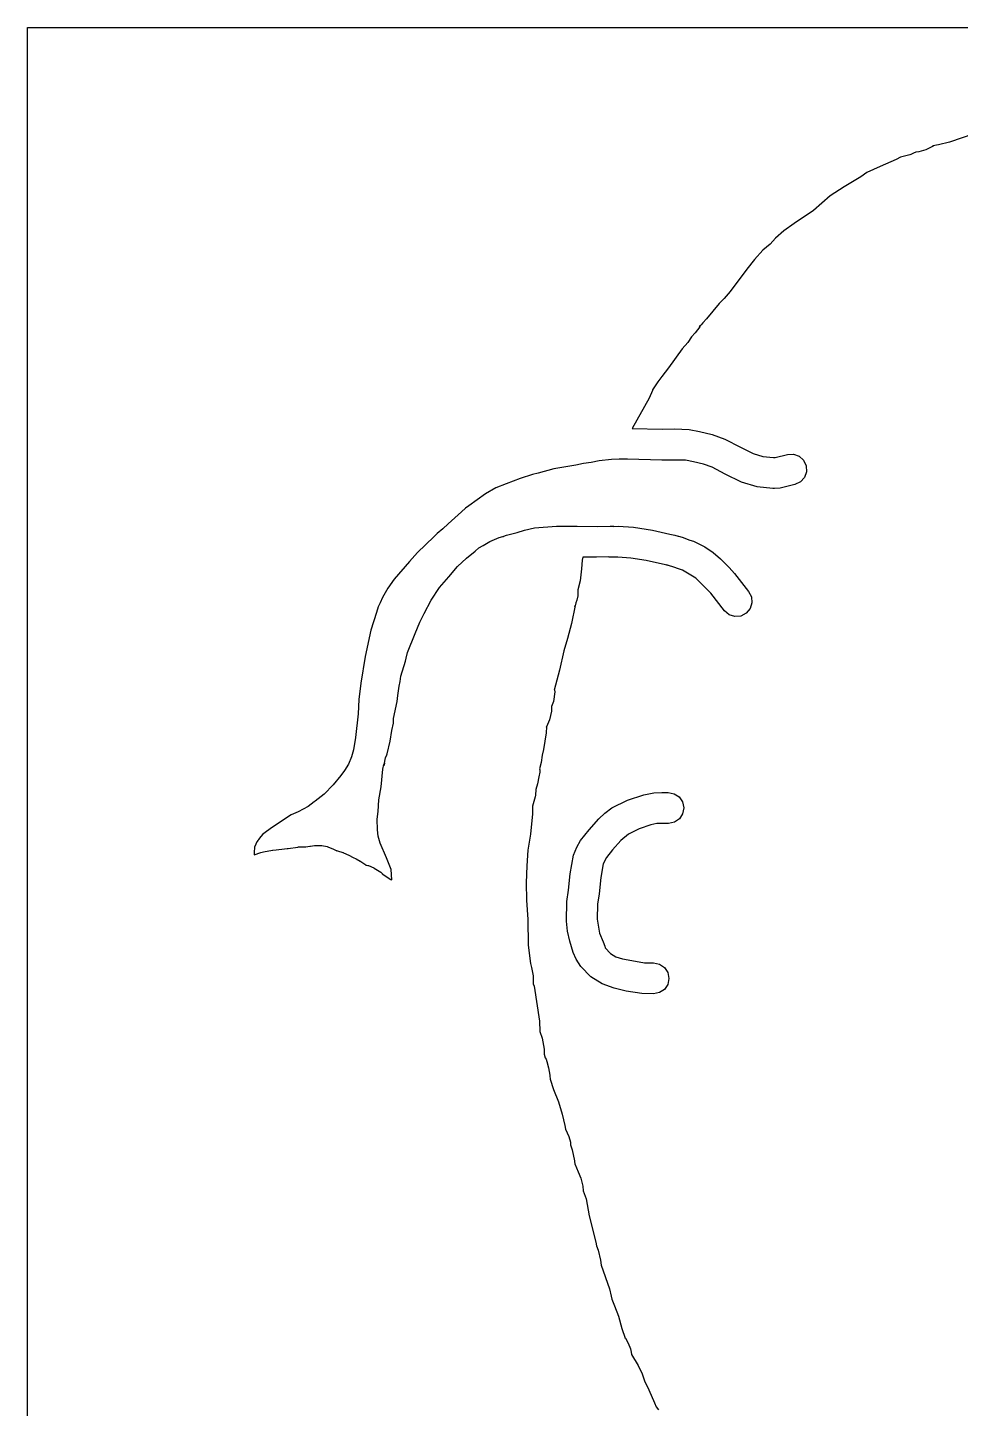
# Model space of a CAD drawing. Extents: x 2 to 598, y 1244 to 2998.
# Drawn here: x 282 to 426.8, y 2783.6 to 2998 of the extents above; entities that cross this region are included whole.
import ezdxf

# ---------------------------------------------------------------- set-up
doc = ezdxf.new("R2010")
doc.units = 0

msp = doc.modelspace()

# ---------------------------------------------------------------- linework, layer by layer
at = {"layer": 'Calque 1'}
for p, q in [((425.12015, 2980.222914), (423.444219, 2979.809151)), ((430.69293, 2982.114274), (425.12015, 2980.222914)), ((418.94226, 2978.248878), (417.72735, 2977.922799)), ((419.12881, 2978.313988), (418.94226, 2978.248878)), ((419.44817, 2978.46695), (419.12881, 2978.313988)), ((419.52307, 2978.52431), (419.44817, 2978.46695)), ((419.90186, 2978.642132), (419.52307, 2978.52431)), ((420.355689, 2978.711502), (419.90186, 2978.642132)), ((421.43975, 2979.028672), (420.355689, 2978.711502)), ((422.507788, 2979.537309), (421.43975, 2979.028672)), ((422.652936, 2979.661684), (422.507788, 2979.537309)), ((423.444219, 2979.809151), (422.55803, 2979.660158)), ((422.55803, 2979.660158), (422.652936, 2979.661684)), ((414.338327, 2976.436854), (412.30184, 2975.481601)), ((416.83386, 2977.505251), (414.338327, 2976.436854)), ((417.49842, 2977.864919), (416.83386, 2977.505251)), ((417.72735, 2977.922799), (417.49842, 2977.864919)), ((411.34376, 2974.811874), (408.784439, 2973.295023)), ((412.30184, 2975.481601), (411.34376, 2974.811874)), ((406.6071, 2971.855984), (404.03258, 2969.623564)), ((408.784439, 2973.295023), (406.6071, 2971.855984)), ((404.03258, 2969.623564), (401.01002, 2967.602504)), ((401.01002, 2967.602504), (399.430895, 2966.421746)), ((398.11304, 2965.310654), (397.28725, 2964.362909)), ((399.430895, 2966.421746), (398.11304, 2965.310654)), ((396.15089, 2963.421881), (394.851074, 2962.014211)), ((397.28725, 2964.362909), (396.15089, 2963.421881)), ((394.851074, 2962.014211), (393.6571, 2960.477582)), ((393.6571, 2960.477582), (391.09383, 2957.031571)), ((391.09383, 2957.031571), (390.130596, 2955.961325)), ((389.34923, 2955.186721), (387.3814, 2952.795651)), ((390.130596, 2955.961325), (389.34923, 2955.186721)), ((387.3814, 2952.795651), (386.84758, 2952.139877)), ((385.64403, 2950.588034), (385.06319, 2949.996339)), ((386.346195, 2951.530425), (385.64403, 2950.588034)), ((386.5923, 2951.871676), (386.305493, 2951.612649)), ((386.305493, 2951.612649), (386.36595, 2951.698044)), ((386.426034, 2951.723075), (386.346195, 2951.530425)), ((386.36595, 2951.698044), (386.426034, 2951.723075)), ((386.84758, 2952.139877), (386.5923, 2951.871676)), ((383.6116, 2948.136504), (381.50062, 2945.182674)), ((384.51387, 2949.128691), (383.6116, 2948.136504)), ((385.06319, 2949.996339), (384.51387, 2949.128691)), ((380.47742, 2943.826164), (379.865961, 2943.000742)), ((381.50062, 2945.182674), (380.47742, 2943.826164)), ((379.02535, 2941.678488), (378.4874, 2940.454788)), ((379.03875, 2941.776158), (379.02535, 2941.678488)), ((379.6227, 2942.674294), (379.03875, 2941.776158)), ((379.865961, 2943.000742), (379.6227, 2942.674294)), ((378.4874, 2940.454788), (375.83794, 2935.766698)), ((375.83794, 2935.766698), (380.58236, 2935.65301)), ((380.58236, 2935.65301), (382.419561, 2935.690018)), ((382.419561, 2935.690018), (384.68805, 2935.6065)), ((384.68805, 2935.6065), (386.31689, 2935.28559)), ((386.31689, 2935.28559), (388.25949, 2934.830829)), ((388.25949, 2934.830829), (390.22621, 2934.11253)), ((390.22621, 2934.11253), (392.65395, 2932.87107)), ((372.64951, 2930.960194), (370.72404, 2930.752972)), ((373.85977, 2930.983454), (372.64951, 2930.960194)), ((375.12843, 2930.982454), (373.85977, 2930.983454)), ((380.47125, 2930.85378), (375.12843, 2930.982454)), ((384.147, 2930.83673), (380.47125, 2930.85378)), ((385.3738, 2930.578864), (384.147, 2930.83673)), ((392.65395, 2932.87107), (394.64351, 2931.85479)), ((394.64351, 2931.85479), (396.1562, 2931.420356)), ((396.1562, 2931.420356), (397.80146, 2931.245008)), ((397.80146, 2931.245008), (398.07586, 2931.246008)), ((398.07586, 2931.246008), (399.97084, 2931.721431)), ((399.97084, 2931.721431), (400.922889, 2931.76419)), ((400.922889, 2931.76419), (401.78743, 2931.449488)), ((401.78743, 2931.449488), (402.470891, 2930.833575)), ((402.470891, 2930.833575), (402.8797, 2929.972701)), ((361.26674, 2928.818206), (360.37739, 2928.635272)), ((363.68261, 2929.494651), (361.26674, 2928.818206)), ((367.12426, 2930.058441), (363.68261, 2929.494651)), ((368.32522, 2930.329742), (367.12426, 2930.058441)), ((369.51637, 2930.499241), (368.32522, 2930.329742)), ((370.72404, 2930.752972), (369.51637, 2930.499241)), ((386.915876, 2930.233292), (385.3738, 2930.578864)), ((388.28111, 2929.723619), (386.915876, 2930.233292)), ((390.318688, 2928.648321), (388.28111, 2929.723619)), ((402.922528, 2929.020749), (402.607954, 2928.156249)), ((402.8797, 2929.972701), (402.922528, 2929.020749)), ((356.28513, 2927.157322), (354.68833, 2926.531003)), ((358.445991, 2927.983163), (356.28513, 2927.157322)), ((360.37739, 2928.635272), (358.445991, 2927.983163)), ((392.82347, 2927.413169), (390.318688, 2928.648321)), ((395.256568, 2926.698467), (392.82347, 2927.413169)), ((397.69604, 2926.445786), (395.256568, 2926.698467)), ((401.13149, 2927.063831), (398.81587, 2926.489706)), ((401.9922, 2927.472757), (401.13149, 2927.063831)), ((402.607954, 2928.156249), (401.9922, 2927.472757)), ((353.1091, 2925.59721), (350.50099, 2923.75494)), ((354.68833, 2926.531003), (353.1091, 2925.59721)), ((397.955861, 2926.411819), (397.69604, 2926.445786)), ((398.81587, 2926.489706), (397.955861, 2926.411819)), ((349.38685, 2922.818047), (347.29808, 2920.950977)), ((349.99818, 2923.403024), (349.38685, 2922.818047)), ((350.50099, 2923.75494), (349.99818, 2923.403024)), ((346.47178, 2920.17428), (345.57778, 2919.464763)), ((347.29808, 2920.950977), (346.47178, 2920.17428)), ((359.130345, 2919.957616), (360.67483, 2920.309703)), ((360.67483, 2920.309703), (364.095284, 2920.594009)), ((364.095284, 2920.594009), (367.30078, 2920.610977)), ((367.30078, 2920.610977), (370.42979, 2920.561887)), ((370.42979, 2920.561887), (372.44776, 2920.607877)), ((372.44776, 2920.607877), (372.449, 2920.61)), ((372.449, 2920.61), (372.970636, 2920.567448)), ((372.970636, 2920.567448), (372.99212, 2920.54747)), ((372.99212, 2920.54747), (373.70267, 2920.56504)), ((373.70267, 2920.56504), (376.07565, 2920.427064)), ((376.07565, 2920.427064), (379.012064, 2919.980653)), ((345.08272, 2918.9542), (342.54644, 2916.49854)), ((345.57778, 2919.464763), (345.08272, 2918.9542)), ((352.70788, 2917.609604), (353.744557, 2918.231912)), ((353.744557, 2918.231912), (355.19765, 2918.849844)), ((355.19765, 2918.849844), (355.795822, 2919.00326)), ((355.795822, 2919.00326), (355.88494, 2919.002806)), ((355.88494, 2919.002806), (355.912381, 2919.028365)), ((355.912381, 2919.028365), (356.36709, 2919.189875)), ((356.36709, 2919.189875), (357.99593, 2919.618789)), ((357.99593, 2919.618789), (359.130345, 2919.957616)), ((379.012064, 2919.980653), (381.71045, 2919.356324)), ((381.71045, 2919.356324), (382.48456, 2919.201295)), ((382.48456, 2919.201295), (383.012574, 2919.039521)), ((383.012574, 2919.039521), (382.98531, 2919.025595)), ((382.98531, 2919.025595), (383.066176, 2919.023933)), ((383.066176, 2919.023933), (383.60956, 2918.880901)), ((383.60956, 2918.880901), (384.8007, 2918.41788)), ((384.8007, 2918.41788), (385.37793, 2918.235462)), ((385.37793, 2918.235462), (387.118195, 2917.363453)), ((342.54644, 2916.49854), (341.30517, 2915.10999)), ((350.13496, 2915.631683), (351.45937, 2916.714052)), ((351.45937, 2916.714052), (352.04745, 2917.213246)), ((352.04745, 2917.213246), (352.70788, 2917.609604)), ((372.21855, 2915.81511), (372.218, 2915.81)), ((372.266995, 2915.792193), (372.21855, 2915.81511)), ((387.118195, 2917.363453), (388.45319, 2916.473812)), ((388.45319, 2916.473812), (389.56682, 2915.497128)), ((341.30517, 2915.10999), (338.928753, 2912.360178)), ((347.37022, 2912.726702), (348.7474, 2914.328672)), ((348.7474, 2914.328672), (350.13496, 2915.631683)), ((367.996162, 2913.948255), (367.80793, 2912.106347)), ((368.0906, 2915.320107), (367.996162, 2913.948255)), ((368.20377, 2915.79243), (368.0906, 2915.320107)), ((370.31062, 2915.75936), (368.20377, 2915.79243)), ((372.218, 2915.81), (370.31062, 2915.75936)), ((372.818, 2915.75), (372.266995, 2915.792193)), ((372.81952, 2915.750343), (372.818, 2915.75)), ((373.64221, 2915.764813), (372.81952, 2915.750343)), ((375.65862, 2915.644923), (373.64221, 2915.764813)), ((378.042425, 2915.275145), (375.65862, 2915.644923)), ((380.58856, 2914.688909), (378.042425, 2915.275145)), ((381.27844, 2914.554551), (380.58856, 2914.688909)), ((381.67118, 2914.408306), (381.197903, 2914.558101)), ((381.197903, 2914.558101), (381.27844, 2914.554551)), ((382.162039, 2914.284575), (381.67118, 2914.408306)), ((382.18846, 2914.295652), (382.162039, 2914.284575)), ((383.20958, 2913.888958), (382.18846, 2914.295652)), ((383.66744, 2913.750465), (383.20958, 2913.888958)), ((385.73191, 2912.520055), (383.66744, 2913.750465)), ((389.56682, 2915.497128), (390.89697, 2914.149408)), ((390.89697, 2914.149408), (391.77082, 2913.253855)), ((338.928753, 2912.360178), (337.926832, 2910.956465)), ((345.947039, 2911.042806), (347.37022, 2912.726702)), ((367.80793, 2912.106347), (367.40382, 2910.722457)), ((386.26108, 2912.016209), (385.73191, 2912.520055)), ((387.49976, 2910.757369), (386.26108, 2912.016209)), ((391.77082, 2913.253855), (393.92831, 2910.445245)), ((337.08734, 2909.50361), (336.73077, 2908.661801)), ((337.926832, 2910.956465), (337.08734, 2909.50361)), ((344.6293, 2909.103152), (345.947039, 2911.042806)), ((367.41882, 2909.756624), (367.27051, 2909.083797)), ((367.40382, 2910.722457), (367.41882, 2909.756624)), ((388.08939, 2910.172909), (387.49976, 2910.757369)), ((390.18022, 2907.446459), (388.08939, 2910.172909)), ((393.92831, 2910.445245), (394.364685, 2909.597949)), ((394.364685, 2909.597949), (394.439666, 2908.680926)), ((336.43053, 2908.087159), (336.15199, 2907.176103)), ((336.73077, 2908.661801), (336.43053, 2908.087159)), ((343.54771, 2907.007152), (344.6293, 2909.103152)), ((367.00747, 2908.283846), (366.46539, 2905.475746)), ((366.974248, 2908.12571), (367.00747, 2908.283846)), ((367.003101, 2908.214813), (366.974248, 2908.12571)), ((367.13821, 2908.668319), (367.003101, 2908.214813)), ((367.27051, 2909.083797), (367.13821, 2908.668319)), ((390.911111, 2906.834813), (390.18022, 2907.446459)), ((394.165307, 2907.802703), (393.55366, 2907.071805)), ((394.439666, 2908.680926), (394.165307, 2907.802703)), ((336.15199, 2907.176103), (335.27711, 2904.450173)), ((342.17209, 2903.945332), (342.87282, 2905.679072)), ((342.87282, 2905.679072), (343.54771, 2907.007152)), ((366.46539, 2905.475746), (365.811433, 2903.165502)), ((391.789337, 2906.560452), (390.911111, 2906.834813)), ((392.706365, 2906.635431), (391.789337, 2906.560452)), ((393.55366, 2907.071805), (392.706365, 2906.635431)), ((335.27711, 2904.450173), (334.39333, 2900.332676)), ((340.97733, 2900.965672), (342.17209, 2903.945332)), ((365.811433, 2903.165502), (365.2267, 2901.254296)), ((340.75977, 2900.116628), (340.97733, 2900.965672)), ((365.2267, 2901.254296), (364.56731, 2898.222436)), ((334.39333, 2900.332676), (333.75783, 2896.187113)), ((339.96292, 2897.30905), (340.64246, 2899.60452)), ((340.64246, 2899.60452), (340.75977, 2900.116628)), ((339.84923, 2896.4874), (339.96292, 2897.30905)), ((364.56731, 2898.222436), (363.76684, 2895.115646)), ((333.75783, 2896.187113), (333.40798, 2893.649803)), ((339.47199, 2894.3082), (339.66733, 2895.74739)), ((339.66733, 2895.74739), (339.84923, 2896.4874)), ((363.872581, 2894.84935), (363.66714, 2893.345216)), ((363.76684, 2895.115646), (363.820943, 2895.144264)), ((363.820943, 2895.144264), (363.872581, 2894.84935)), ((333.40798, 2893.649803), (333.30256, 2891.446313)), ((338.82759, 2890.71669), (339.36916, 2893.36614)), ((339.36916, 2893.36614), (339.47199, 2894.3082)), ((363.31729, 2892.573686), (363.315864, 2891.887427)), ((363.66714, 2893.345216), (363.31729, 2892.573686)), ((333.30256, 2891.446313), (332.88139, 2887.757653)), ((338.78469, 2889.99218), (338.82759, 2890.71669)), ((363.01188, 2890.496296), (362.57418, 2889.421426)), ((363.315864, 2891.887427), (363.01188, 2890.496296)), ((338.29066, 2887.20527), (338.54749, 2888.85272)), ((338.54749, 2888.85272), (338.78469, 2889.99218)), ((362.50388, 2888.516056), (362.11114, 2885.927066)), ((362.57418, 2889.421426), (362.50388, 2888.516056)), ((362.574, 2889.43), (362.5425, 2889.3892)), ((362.5425, 2889.3892), (362.574, 2889.43)), ((362.574, 2889.43), (362.574, 2889.43)), ((332.59799, 2885.858833), (332.309159, 2884.787721)), ((332.88139, 2887.757653), (332.59799, 2885.858833)), ((337.80438, 2885.23227), (338.29066, 2887.20527)), ((362.11114, 2885.927066), (361.86051, 2885.036676)), ((331.83546, 2883.657643), (331.220576, 2882.643727)), ((332.309159, 2884.787721), (331.83546, 2883.657643)), ((337.3227, 2883.58534), (337.388305, 2883.796308)), ((337.3465, 2883.50989), (337.57284, 2884.60492)), ((337.3868, 2883.77758), (337.361662, 2883.534246)), ((337.388305, 2883.796308), (337.3868, 2883.77758)), ((337.57284, 2884.60492), (337.77128, 2885.09481)), ((337.77128, 2885.09481), (337.80438, 2885.23227)), ((361.7463, 2883.872926), (361.48017, 2882.925696)), ((361.86051, 2885.036676), (361.7463, 2883.872926)), ((330.60711, 2881.847423), (329.412696, 2880.412733)), ((331.220576, 2882.643727), (330.60711, 2881.847423)), ((336.87363, 2880.11217), (337.13821, 2882.8629)), ((337.13821, 2882.8629), (337.3227, 2883.58534)), ((337.348873, 2883.434673), (337.3465, 2883.50989)), ((337.361662, 2883.534246), (337.348873, 2883.434673)), ((361.38615, 2881.652386), (361.13759, 2880.602326)), ((361.51327, 2882.369136), (361.38615, 2881.652386)), ((361.48017, 2882.925696), (361.51327, 2882.740696)), ((361.51327, 2882.740696), (361.51327, 2882.369136)), ((329.412696, 2880.412733), (328.0481, 2878.985063)), ((336.55065, 2878.0911), (336.87363, 2880.11217)), ((360.88592, 2879.721756), (360.83582, 2878.836536)), ((361.13759, 2880.602326), (360.88592, 2879.721756)), ((326.466, 2877.76), (325.57975, 2877.06702)), ((326.49419, 2877.781513), (326.415456, 2877.721512)), ((326.415456, 2877.721512), (326.46729, 2877.761313)), ((326.46729, 2877.761313), (326.466, 2877.76)), ((326.64146, 2877.890553), (326.49419, 2877.781513)), ((327.0926, 2878.227483), (326.64146, 2877.890553)), ((327.58353, 2878.600593), (327.0926, 2878.227483)), ((328.0481, 2878.985063), (327.58353, 2878.600593)), ((336.41474, 2876.28863), (336.55065, 2878.0911)), ((360.80532, 2878.584876), (360.40379, 2877.113126)), ((360.83582, 2878.836536), (360.80532, 2878.584876)), ((372.71558, 2876.82822), (375.136181, 2878.063599)), ((375.136181, 2878.063599), (377.6512, 2878.86013)), ((377.6512, 2878.86013), (379.2356, 2879.19293)), ((379.2356, 2879.19293), (380.481, 2879.24043)), ((380.4809, 2879.24149), (380.481, 2879.24)), ((380.481, 2879.24043), (380.4809, 2879.24149)), ((380.481, 2879.24), (381.44167, 2879.2281)), ((381.44167, 2879.2281), (382.378201, 2879.051402)), ((382.378201, 2879.051402), (383.147557, 2878.546782)), ((383.147557, 2878.546782), (383.671555, 2877.790482)), ((383.671555, 2877.790482), (383.87201, 2876.85874)), ((322.93443, 2875.75444), (320.04055, 2873.86153)), ((323.980479, 2876.210199), (322.93443, 2875.75444)), ((325.57975, 2877.06702), (323.980479, 2876.210199)), ((336.29279, 2875.08508), (336.41474, 2876.28863)), ((336.308347, 2873.41118), (336.29279, 2875.08508)), ((360.37899, 2875.899766), (360.06014, 2872.739236)), ((360.40379, 2877.113126), (360.37899, 2875.899766)), ((369.17368, 2873.45943), (370.667764, 2875.140697)), ((370.667764, 2875.140697), (371.604941, 2876.013703)), ((371.604941, 2876.013703), (372.71558, 2876.82822)), ((383.190691, 2875.152802), (382.434388, 2874.628799)), ((383.695311, 2875.922187), (383.190691, 2875.152802)), ((383.87201, 2876.85874), (383.695311, 2875.922187)), ((320.04055, 2873.86153), (318.52281, 2872.76547)), ((336.443214, 2872.438394), (336.308347, 2873.41118)), ((367.858446, 2871.799022), (369.17368, 2873.45943)), ((376.932566, 2873.613462), (375.28235, 2872.77265)), ((378.77155, 2874.19272), (376.932566, 2873.613462)), ((379.67847, 2874.41389), (378.77155, 2874.19272)), ((381.50264, 2874.42839), (379.67847, 2874.41389)), ((382.434388, 2874.628799), (381.50264, 2874.42839)), ((317.44672, 2871.21162), (317.24519, 2870.73671)), ((317.5847, 2871.5594), (317.44672, 2871.21162)), ((317.779, 2871.84), (317.5847, 2871.5594)), ((317.77919, 2871.84098), (317.779, 2871.84)), ((317.84379, 2871.9433), (317.77919, 2871.84098)), ((318.23084, 2872.39289), (317.84379, 2871.9433)), ((318.52281, 2872.76547), (318.23084, 2872.39289)), ((324.18407, 2870.78303), (324.86465, 2870.80163)), ((324.86465, 2870.80163), (325.19124, 2870.77523)), ((325.19124, 2870.77523), (325.83616, 2870.9132)), ((325.83616, 2870.9132), (325.90386, 2870.9232)), ((325.90386, 2870.9232), (326.55188, 2871.0147)), ((326.55188, 2871.0147), (326.65472, 2871.0237)), ((326.65472, 2871.0237), (327.58954, 2870.9963)), ((327.58954, 2870.9963), (327.63034, 2870.9963)), ((327.63034, 2870.9963), (327.631, 2871)), ((327.631, 2871), (327.6971, 2870.9871)), ((327.6971, 2870.9871), (328.51566, 2870.83052)), ((328.51566, 2870.83052), (328.58436, 2870.81812)), ((328.58436, 2870.81812), (328.62106, 2870.80162)), ((328.62106, 2870.80162), (329.47528, 2870.43214)), ((336.73669, 2871.38712), (336.443214, 2872.438394)), ((337.703002, 2869.086954), (336.73669, 2871.38712)), ((360.06014, 2872.739236), (359.68497, 2870.303206)), ((367.244717, 2870.739023), (367.858446, 2871.799022)), ((374.11374, 2871.77134), (372.80653, 2870.32267)), ((375.28235, 2872.77265), (374.11374, 2871.77134)), ((317.24519, 2870.73671), (317.18369, 2869.91867)), ((317.18369, 2869.91867), (317.18869, 2869.57916)), ((317.18869, 2869.57916), (318.22997, 2869.8949)), ((318.22997, 2869.8949), (318.63149, 2870.00497)), ((318.63149, 2870.00497), (319.99368, 2870.28196)), ((319.99368, 2870.28196), (320.07428, 2870.29846)), ((320.07428, 2870.29846), (320.58846, 2870.35376)), ((320.58846, 2870.35376), (321.8783, 2870.49277)), ((321.8783, 2870.49277), (322.28706, 2870.53667)), ((322.28706, 2870.53667), (322.43951, 2870.55737)), ((322.43951, 2870.55737), (323.96448, 2870.76563)), ((323.96448, 2870.76563), (324.06108, 2870.77903)), ((324.06108, 2870.77903), (324.18407, 2870.78303)), ((329.47528, 2870.43214), (329.51088, 2870.41664)), ((329.51088, 2870.41664), (329.98941, 2870.17531)), ((329.98941, 2870.17531), (329.92941, 2870.21821)), ((329.92941, 2870.21821), (330.10925, 2870.19861)), ((330.10925, 2870.19861), (330.91798, 2869.93971)), ((330.91798, 2869.93971), (330.97638, 2869.92111)), ((330.97638, 2869.92111), (331.04558, 2869.88851)), ((331.04558, 2869.88851), (331.8507, 2869.51386)), ((331.8507, 2869.51386), (332.55454, 2869.14127)), ((332.55454, 2869.14127), (333.02582, 2868.9232)), ((333.02582, 2868.9232), (333.63612, 2868.5904)), ((338.44304, 2867.27161), (337.703002, 2869.086954)), ((359.68497, 2870.303206), (359.489865, 2867.846885)), ((366.214009, 2866.604286), (366.76504, 2869.48913)), ((366.76504, 2869.48913), (367.244717, 2870.739023)), ((371.871235, 2869.123312), (371.38078, 2868.17138)), ((372.80653, 2870.32267), (371.871235, 2869.123312)), ((333.63612, 2868.5904), (333.68622, 2868.563)), ((333.68622, 2868.563), (333.71932, 2868.5392)), ((333.71932, 2868.5392), (334.49499, 2867.98058)), ((334.49499, 2867.98058), (334.51049, 2867.96868)), ((334.51049, 2867.96868), (334.52289, 2867.96668)), ((334.52289, 2867.96668), (334.8376, 2867.91348)), ((334.8376, 2867.91348), (334.9032, 2867.89328)), ((334.9032, 2867.89328), (335.77136, 2867.52792)), ((335.77136, 2867.52792), (335.82406, 2867.50572)), ((335.82406, 2867.50572), (336.81883, 2866.86132)), ((336.81883, 2866.86132), (337.04828, 2866.63807)), ((337.04828, 2866.63807), (337.06068, 2866.62617)), ((337.06068, 2866.62617), (338.41254, 2865.72545)), ((338.52574, 2865.65775), (338.44304, 2867.27161)), ((359.489865, 2867.846885), (359.38473, 2865.187246)), ((365.94959, 2864.07447), (366.214009, 2866.604286)), ((371.38078, 2868.17138), (370.997075, 2866.03628)), ((338.41254, 2865.72545), (338.43164, 2865.71255)), ((338.43164, 2865.71255), (338.52574, 2865.65775)), ((359.38473, 2865.187246), (359.462876, 2862.513228)), ((370.997075, 2866.03628), (370.71312, 2863.48484)), ((359.462876, 2862.513228), (359.65758, 2859.493536)), ((365.660055, 2859.243888), (365.70258, 2862.28854)), ((365.70258, 2862.28854), (365.94959, 2864.07447)), ((370.71312, 2863.48484), (370.4842, 2861.87047)), ((370.4842, 2861.87047), (370.449466, 2859.565105)), ((359.65758, 2859.493536), (359.73618, 2855.529956)), ((365.834753, 2857.694358), (365.660055, 2859.243888)), ((370.449466, 2859.565105), (370.80201, 2857.38961)), ((366.16818, 2856.13904), (365.834753, 2857.694358)), ((366.674089, 2854.397919), (366.16818, 2856.13904)), ((370.80201, 2857.38961), (371.337603, 2856.022202)), ((371.337603, 2856.022202), (371.615551, 2855.349628)), ((359.73618, 2855.529956), (360.07001, 2852.661906)), ((367.143005, 2853.344935), (366.674089, 2854.397919)), ((371.615551, 2855.349628), (371.67896, 2855.13652)), ((371.67896, 2855.13652), (372.476047, 2854.258174)), ((372.476047, 2854.258174), (373.298571, 2853.739497)), ((373.298571, 2853.739497), (374.347402, 2853.417295)), ((360.07001, 2852.661906), (360.22659, 2852.077446)), ((360.22659, 2852.077446), (360.50409, 2850.787086)), ((367.86678, 2852.2199), (367.143005, 2853.344935)), ((369.43156, 2850.626647), (367.86678, 2852.2199)), ((374.347402, 2853.417295), (375.82341, 2853.12837)), ((375.82341, 2853.12837), (377.79026, 2852.786129)), ((377.79026, 2852.786129), (379.17721, 2852.7656)), ((379.17721, 2852.7656), (380.111307, 2852.57697)), ((380.111307, 2852.57697), (380.874111, 2852.062659)), ((380.874111, 2852.062659), (381.388427, 2851.299856)), ((360.50409, 2850.787086), (360.50309, 2849.522566)), ((360.50309, 2849.522566), (360.6266, 2849.167546)), ((371.182109, 2849.545112), (369.43156, 2850.626647)), ((373.044653, 2848.848317), (371.182109, 2849.545112)), ((381.388427, 2849.431644), (380.874111, 2848.668841)), ((381.388427, 2851.299856), (381.57706, 2850.36575)), ((381.57706, 2850.36575), (381.388427, 2849.431644)), ((360.6266, 2849.167546), (361.46065, 2843.702246)), ((374.94542, 2848.40928), (373.044653, 2848.848317)), ((377.385375, 2848.024697), (374.94542, 2848.40928)), ((379.17721, 2847.9659), (377.385375, 2848.024697)), ((380.111307, 2848.15453), (379.17721, 2847.9659)), ((380.874111, 2848.668841), (380.111307, 2848.15453)), ((361.46065, 2843.702246), (361.52625, 2842.119916)), ((361.52625, 2842.119916), (361.89471, 2841.090526)), ((361.89471, 2841.090526), (362.181334, 2839.394472)), ((362.181334, 2839.394472), (362.2182, 2838.615226)), ((362.2182, 2838.615226), (362.37478, 2838.059186)), ((362.37478, 2838.059186), (362.49209, 2837.834396)), ((362.49209, 2837.834396), (362.63265, 2837.476786)), ((362.63265, 2837.476786), (362.87811, 2836.472716)), ((362.87811, 2836.472716), (363.07758, 2835.360636)), ((363.07758, 2835.360636), (363.09668, 2835.234546)), ((363.09668, 2835.234546), (363.15148, 2834.712106)), ((363.15148, 2834.712106), (363.667361, 2833.12337)), ((363.667361, 2833.12337), (364.41962, 2831.191906)), ((364.41962, 2831.191906), (365.002415, 2829.29409)), ((365.002415, 2829.29409), (365.42111, 2827.524426)), ((365.42111, 2827.524426), (365.52859, 2826.976656)), ((365.52859, 2826.976656), (366.05156, 2825.794296)), ((366.05156, 2825.794296), (366.262761, 2824.921407)), ((366.262761, 2824.921407), (366.27222, 2824.537526)), ((366.27222, 2824.537526), (366.53215, 2823.741196)), ((366.53215, 2823.741196), (366.88407, 2822.045176)), ((366.88407, 2822.045176), (366.90317, 2821.939236)), ((366.90317, 2821.939236), (366.95327, 2821.565616)), ((366.95327, 2821.565616), (367.496638, 2820.351882)), ((367.496638, 2820.351882), (367.87145, 2819.374041)), ((367.87145, 2819.374041), (368.17439, 2818.101746)), ((368.17439, 2818.101746), (368.25189, 2817.372596)), ((368.25189, 2817.372596), (368.71439, 2816.130806)), ((368.71439, 2816.130806), (369.19344, 2813.493756)), ((369.19344, 2813.493756), (370.23937, 2809.403056)), ((370.23937, 2809.403056), (370.29617, 2808.832026)), ((370.29617, 2808.832026), (370.57884, 2808.178316)), ((370.57884, 2808.178316), (370.953317, 2806.605242)), ((370.953317, 2806.605242), (371.05685, 2805.814636)), ((371.05685, 2805.814636), (372.34049, 2802.176616)), ((372.34049, 2802.176616), (372.58079, 2801.022686)), ((372.58079, 2801.022686), (372.67849, 2800.583956)), ((372.67849, 2800.583956), (373.132549, 2799.511435)), ((373.132549, 2799.511435), (373.73579, 2797.928816)), ((373.73579, 2797.928816), (374.272925, 2795.980312)), ((374.272925, 2795.980312), (374.76209, 2794.495436)), ((374.76209, 2794.495436), (374.742736, 2794.574708)), ((374.742736, 2794.574708), (374.825479, 2794.481852)), ((374.825479, 2794.481852), (375.25198, 2793.750256)), ((375.25198, 2793.750256), (375.619539, 2792.829975)), ((375.619539, 2792.829975), (375.67986, 2792.334846)), ((375.67986, 2792.334846), (375.74756, 2791.960186)), ((375.74756, 2791.960186), (376.79866, 2790.272436)), ((376.79866, 2790.272436), (377.408737, 2788.942546)), ((377.408737, 2788.942546), (377.76035, 2787.888086)), ((377.76035, 2787.888086), (378.424285, 2786.480617)), ((378.424285, 2786.480617), (379.32822, 2784.475376)), ((379.32822, 2784.475376), (379.56696, 2783.835106)), ((379.56696, 2783.835106), (379.938, 2783.389136))]:
    msp.add_line(p, q, dxfattribs=at)
at = {"layer": 'Layer 1'}
for p, q in [((282, 2998), (598, 2998)), ((282, 2928), (282, 2998)), ((282, 2529.49), (282, 2928))]:
    msp.add_line(p, q, dxfattribs=at)

doc.saveas('drawing.dxf')
